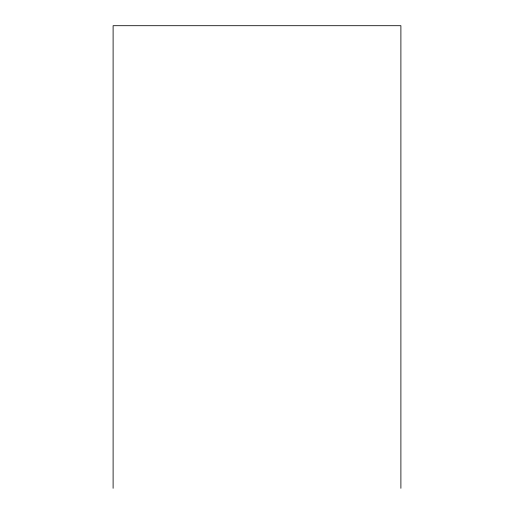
<?xml version="1.0" encoding="UTF-8"?>
<svg xmlns="http://www.w3.org/2000/svg" width="514" height="514" viewBox="0 0 514 514"><rect width="100%" height="100%" fill="white"/><g stroke="black" fill="none" stroke-linecap="round" stroke-linejoin="round"><path stroke-width="0.77" d="M400.894 488.3L400.894 25.7L113.106 25.7L113.106 488.3"/></g></svg>
